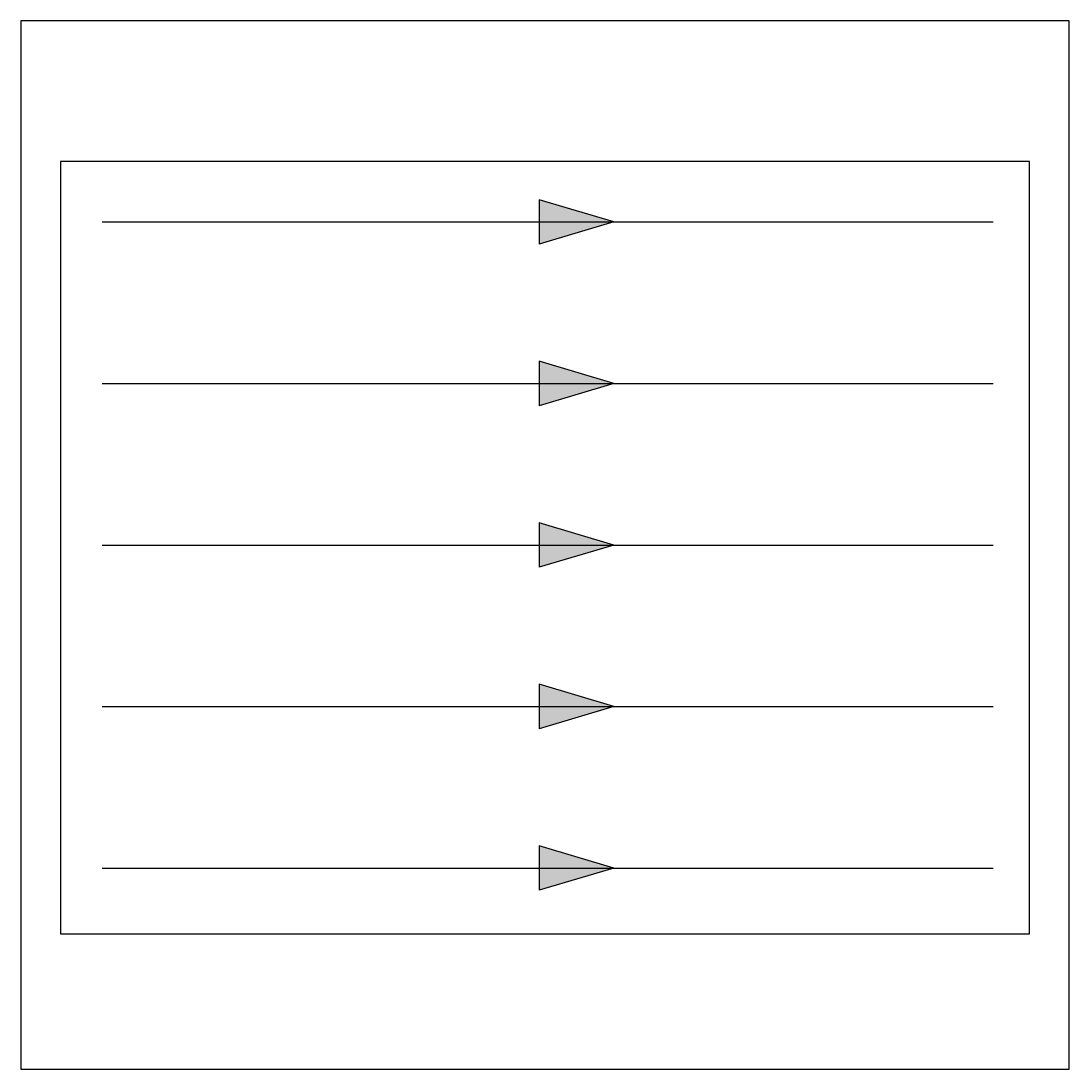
# Model space of a CAD drawing. Header units: millimetres. Extents: x 0 to 1000, y 0 to 1000.
import ezdxf

# ---------------------------------------------------------------- set-up
doc = ezdxf.new("R2010")
doc.units = ezdxf.units.MM
doc.layers.get('0').update_dxf_attribs({"color": 2})
doc.layers.add('1', color=1, linetype='Continuous')
doc.layers.add('3', color=7, linetype='Continuous')

msp = doc.modelspace()

# ---------------------------------------------------------------- hatches: boundary and pattern name
at = {"layer": '3'}
h = msp.add_hatch(color=256, dxfattribs=at)
h.paths.add_polyline_path([(494.42, 829.48), (494.42, 808.21), (565.65, 808.21)])
h.paths.add_polyline_path([(494.42, 808.21), (494.42, 786.94), (565.65, 808.21)])
h = msp.add_hatch(color=256, dxfattribs=at)
h.paths.add_polyline_path([(494.42, 675.38), (494.42, 654.1), (565.65, 654.1)])
h.paths.add_polyline_path([(494.42, 654.1), (494.42, 632.83), (565.65, 654.1)])
h = msp.add_hatch(color=256, dxfattribs=at)
h.paths.add_polyline_path([(494.42, 521.27), (494.42, 500), (565.65, 500)])
h.paths.add_polyline_path([(494.42, 500), (494.42, 478.73), (565.65, 500)])
h = msp.add_hatch(color=256, dxfattribs=at)
h.paths.add_polyline_path([(494.42, 367.17), (494.42, 345.9), (565.65, 345.9)])
h.paths.add_polyline_path([(494.42, 345.9), (494.42, 324.62), (565.65, 345.9)])
h = msp.add_hatch(color=256, dxfattribs=at)
h.paths.add_polyline_path([(494.42, 213.06), (494.42, 191.79), (565.65, 191.79)])
h.paths.add_polyline_path([(494.42, 191.79), (494.42, 170.52), (565.65, 191.79)])

# ---------------------------------------------------------------- linework, layer by layer
at = {"color": 2}
msp.add_lwpolyline([(0, 0), (1000, 0), (1000, 1000), (0, 1000)], close=True, dxfattribs=at)
at = {"layer": '1', "color": 1}
for p, q in [((37.68, 865.9), (37.68, 128.89)), ((962.22, 865.9), (37.68, 865.9)), ((962.22, 128.89), (962.22, 865.9)), ((37.68, 128.89), (962.22, 128.89))]:
    msp.add_line(p, q, dxfattribs=at)
at = {"layer": '3'}
for p, q in [((494.42, 829.48), (494.42, 786.94)), ((565.65, 808.21), (494.42, 829.48)), ((77.54, 808.21), (927.58, 808.21)), ((565.65, 808.21), (494.42, 786.94)), ((565.65, 654.1), (494.42, 675.38)), ((494.42, 675.38), (494.42, 632.83)), ((77.54, 654.1), (927.58, 654.1)), ((565.65, 654.1), (494.42, 632.83)), ((494.42, 521.27), (494.42, 478.73)), ((565.65, 500), (494.42, 521.27)), ((77.54, 500), (927.58, 500)), ((565.65, 500), (494.42, 478.73)), ((494.42, 367.17), (494.42, 324.62)), ((565.65, 345.9), (494.42, 367.17)), ((77.54, 345.9), (927.58, 345.9)), ((565.65, 345.9), (494.42, 324.62)), ((494.42, 213.06), (494.42, 170.52)), ((565.65, 191.79), (494.42, 213.06)), ((77.54, 191.79), (927.58, 191.79)), ((565.65, 191.79), (494.42, 170.52))]:
    msp.add_line(p, q, dxfattribs=at)

doc.saveas('drawing.dxf')
